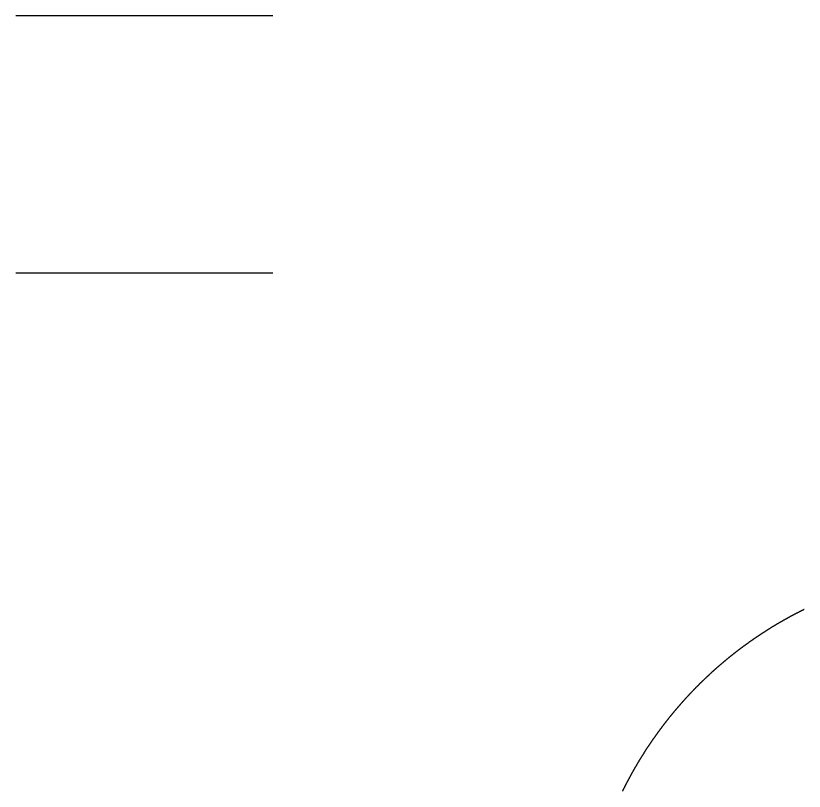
# Model space of a CAD drawing. Header units: millimetres. Extents: x 9 to 153, y 11 to 166.
# Drawn here: x 126.5 to 141.83, y 27.92 to 43 of the extents above; entities that cross this region are included whole.
import ezdxf

# ---------------------------------------------------------------- set-up
doc = ezdxf.new("R2010")
doc.units = ezdxf.units.MM

msp = doc.modelspace()

# ---------------------------------------------------------------- linework, layer by layer
at = {"layer": 'TAB_CUT_CENTER_R1_REF'}
for points in [[(131.5, 42.9999), (126.5, 42.9999)], [(126.5, 38.0001), (131.5, 38.0001)], [(141.830569, 31.454965), (141.829329, 31.454355), (141.823996, 31.45173), (141.818665, 31.4491), (141.813336, 31.446466), (141.808009, 31.443828), (141.802684, 31.441186), (141.797361, 31.43854), (141.792041, 31.43589), (141.786722, 31.433235), (141.781405, 31.430577), (141.77609, 31.427915), (141.770778, 31.425248), (141.765467, 31.422578), (141.760159, 31.419903), (141.754852, 31.417224), (141.749548, 31.414542), (141.744245, 31.411855), (141.738945, 31.409164), (141.733647, 31.406469), (141.728351, 31.40377), (141.723057, 31.401067), (141.717765, 31.398359), (141.712475, 31.395648), (141.707187, 31.392933), (141.701901, 31.390214), (141.696617, 31.38749), (141.691336, 31.384763), (141.686056, 31.382031), (141.680779, 31.379296), (141.675504, 31.376556), (141.67023, 31.373813), (141.664959, 31.371065), (141.65969, 31.368313), (141.654423, 31.365557), (141.649159, 31.362798), (141.643896, 31.360034), (141.638636, 31.357266), (141.633377, 31.354494), (141.628121, 31.351718), (141.622867, 31.348938), (141.617615, 31.346154), (141.612365, 31.343366), (141.607117, 31.340574), (141.601872, 31.337778), (141.596628, 31.334978), (141.591387, 31.332174), (141.586148, 31.329366), (141.580911, 31.326554), (141.575676, 31.323737), (141.570443, 31.320917), (141.565213, 31.318093), (141.559984, 31.315265), (141.554758, 31.312433), (141.549534, 31.309596), (141.544312, 31.306756), (141.539093, 31.303912), (141.533875, 31.301064), (141.52866, 31.298212), (141.523447, 31.295355), (141.518236, 31.292495), (141.513028, 31.289631), (141.507821, 31.286763), (141.502617, 31.28389), (141.497415, 31.281014), (141.492215, 31.278134), (141.487017, 31.27525), (141.481822, 31.272362), (141.476629, 31.26947), (141.471438, 31.266573), (141.466249, 31.263673), (141.461062, 31.260769), (141.455878, 31.257861), (141.450696, 31.254949), (141.445516, 31.252033), (141.440338, 31.249113), (141.435163, 31.246189), (141.42999, 31.243261), (141.424819, 31.240329), (141.41965, 31.237393), (141.414484, 31.234454), (141.40932, 31.23151), (141.404158, 31.228562), (141.398998, 31.22561), (141.393841, 31.222655), (141.388686, 31.219695), (141.383533, 31.216732), (141.378382, 31.213764), (141.373234, 31.210793), (141.368088, 31.207817), (141.362945, 31.204838), (141.357803, 31.201854), (141.352664, 31.198867), (141.347527, 31.195876), (141.342393, 31.192881), (141.33726, 31.189882), (141.33213, 31.186879), (141.327003, 31.183872), (141.321878, 31.180861), (141.316755, 31.177846), (141.311634, 31.174828), (141.306516, 31.171805), (141.301399, 31.168778), (141.296286, 31.165748), (141.291174, 31.162713), (141.286065, 31.159675), (141.280959, 31.156633), (141.275854, 31.153587), (141.270752, 31.150537), (141.265652, 31.147483), (141.260555, 31.144425), (141.25546, 31.141363), (141.250367, 31.138297), (141.245277, 31.135227), (141.240189, 31.132154), (141.235103, 31.129076), (141.23002, 31.125995), (141.224939, 31.12291), (141.219861, 31.119821), (141.214784, 31.116728), (141.209711, 31.113631), (141.204639, 31.11053), (141.19957, 31.107425), (141.194504, 31.104317), (141.189439, 31.101204), (141.184378, 31.098088), (141.179318, 31.094968), (141.174261, 31.091844), (141.169206, 31.088716), (141.164154, 31.085584), (141.159104, 31.082448), (141.154057, 31.079308), (141.149012, 31.076165), (141.143969, 31.073017), (141.138929, 31.069866), (141.133891, 31.066711), (141.128855, 31.063552), (141.123823, 31.060389), (141.118792, 31.057223), (141.113764, 31.054052), (141.108738, 31.050878), (141.103715, 31.0477), (141.098694, 31.044518), (141.093676, 31.041332), (141.08866, 31.038142), (141.083646, 31.034948), (141.078635, 31.031751), (141.073627, 31.028549), (141.068621, 31.025344), (141.063617, 31.022135), (141.058616, 31.018922), (141.053617, 31.015706), (141.048621, 31.012485), (141.043627, 31.009261), (141.038636, 31.006033), (141.033647, 31.002801), (141.028661, 30.999565), (141.023677, 30.996325), (141.018695, 30.993082), (141.013717, 30.989835), (141.00874, 30.986583), (141.003766, 30.983329), (140.998795, 30.98007), (140.993826, 30.976807), (140.98886, 30.973541), (140.983896, 30.970271), (140.978934, 30.966997), (140.973975, 30.963719), (140.969019, 30.960437), (140.964065, 30.957152), (140.959114, 30.953863), (140.954165, 30.95057), (140.949219, 30.947273), (140.944275, 30.943973), (140.939334, 30.940668), (140.934395, 30.93736), (140.929459, 30.934048), (140.924526, 30.930733), (140.919595, 30.927413), (140.914666, 30.92409), (140.90974, 30.920763), (140.904817, 30.917432), (140.899896, 30.914097), (140.894978, 30.910759), (140.890062, 30.907417), (140.885149, 30.904071), (140.880238, 30.900721), (140.87533, 30.897368), (140.870425, 30.894011), (140.865522, 30.89065), (140.860622, 30.887285), (140.855724, 30.883916), (140.850829, 30.880544), (140.845936, 30.877168), (140.841046, 30.873788), (140.836159, 30.870405), (140.831274, 30.867018), (140.826392, 30.863627), (140.821513, 30.860232), (140.816636, 30.856833), (140.811761, 30.853431), (140.80689, 30.850025), (140.802021, 30.846616), (140.797154, 30.843202), (140.79229, 30.839785), (140.787429, 30.836364), (140.78257, 30.832939), (140.777714, 30.829511), (140.772861, 30.826079), (140.76801, 30.822643), (140.763162, 30.819204), (140.758317, 30.815761), (140.753474, 30.812314), (140.748634, 30.808863), (140.743796, 30.805409), (140.738961, 30.801951), (140.734129, 30.798489), (140.7293, 30.795023), (140.724473, 30.791554), (140.719648, 30.788081), (140.714827, 30.784605), (140.710008, 30.781124), (140.705192, 30.77764), (140.700378, 30.774153), (140.695567, 30.770661), (140.690759, 30.767166), (140.685954, 30.763668), (140.681151, 30.760165), (140.676351, 30.756659), (140.671553, 30.753149), (140.666758, 30.749636), (140.661966, 30.746119), (140.657177, 30.742598), (140.65239, 30.739073), (140.647606, 30.735545), (140.642825, 30.732013), (140.638047, 30.728478), (140.633271, 30.724939), (140.628498, 30.721396), (140.623727, 30.717849), (140.61896, 30.714299), (140.614195, 30.710745), (140.609432, 30.707188), (140.604673, 30.703627), (140.599916, 30.700062), (140.595162, 30.696494), (140.590411, 30.692922), (140.585662, 30.689346), (140.580917, 30.685767), (140.576174, 30.682184), (140.571433, 30.678597), (140.566696, 30.675007), (140.561961, 30.671413), (140.557229, 30.667816), (140.5525, 30.664214), (140.547773, 30.66061), (140.543049, 30.657001), (140.538328, 30.653389), (140.53361, 30.649774), (140.528895, 30.646154), (140.524182, 30.642532), (140.519472, 30.638905), (140.514765, 30.635275), (140.510061, 30.631641), (140.505359, 30.628004), (140.500661, 30.624363), (140.495965, 30.620719), (140.491272, 30.617071), (140.486581, 30.613419), (140.481894, 30.609764), (140.477209, 30.606105), (140.472527, 30.602442), (140.467848, 30.598776), (140.463172, 30.595107), (140.458498, 30.591433), (140.453827, 30.587756), (140.44916, 30.584076), (140.444495, 30.580392), (140.439832, 30.576705), (140.435173, 30.573013), (140.430517, 30.569319), (140.425863, 30.56562), (140.421212, 30.561919), (140.416564, 30.558213), (140.411919, 30.554504), (140.407276, 30.550792), (140.402637, 30.547075), (140.398, 30.543356), (140.393367, 30.539633), (140.388736, 30.535906), (140.384108, 30.532176), (140.379482, 30.528442), (140.37486, 30.524704), (140.370241, 30.520963), (140.365624, 30.517219), (140.36101, 30.513471), (140.3564, 30.509719), (140.351792, 30.505964), (140.347187, 30.502205), (140.342584, 30.498443), (140.337985, 30.494678), (140.333389, 30.490908), (140.328795, 30.487136), (140.324204, 30.483359), (140.319617, 30.479579), (140.315032, 30.475796), (140.31045, 30.472009), (140.305871, 30.468219), (140.301295, 30.464425), (140.296722, 30.460628), (140.292151, 30.456827), (140.287584, 30.453023), (140.28302, 30.449215), (140.278458, 30.445403), (140.273899, 30.441588), (140.269344, 30.43777), (140.264791, 30.433948), (140.260241, 30.430123), (140.255694, 30.426294), (140.25115, 30.422462), (140.246609, 30.418626), (140.242071, 30.414787), (140.237536, 30.410944), (140.233004, 30.407098), (140.228475, 30.403248), (140.223949, 30.399395), (140.219425, 30.395538), (140.214905, 30.391678), (140.210388, 30.387814), (140.205873, 30.383947), (140.201362, 30.380077), (140.196853, 30.376203), (140.192348, 30.372325), (140.187845, 30.368444), (140.183346, 30.36456), (140.178849, 30.360672), (140.174355, 30.356781), (140.169865, 30.352886), (140.165377, 30.348988), (140.160893, 30.345086), (140.156411, 30.341181), (140.151932, 30.337273), (140.147457, 30.333361), (140.142984, 30.329446), (140.138514, 30.325527), (140.134048, 30.321605), (140.129584, 30.317679), (140.125124, 30.31375), (140.120666, 30.309818), (140.116211, 30.305882), (140.11176, 30.301943), (140.107311, 30.298), (140.102866, 30.294054), (140.098423, 30.290104), (140.093984, 30.286151), (140.089548, 30.282195), (140.085114, 30.278235), (140.080684, 30.274272), (140.076257, 30.270306), (140.071832, 30.266336), (140.067411, 30.262363), (140.062993, 30.258386), (140.058578, 30.254406), (140.054166, 30.250422), (140.049757, 30.246436), (140.045351, 30.242445), (140.040948, 30.238452), (140.036548, 30.234455), (140.032152, 30.230454), (140.027758, 30.226451), (140.023367, 30.222444), (140.01898, 30.218433), (140.014595, 30.214419), (140.010214, 30.210402), (140.005836, 30.206382), (140.00146, 30.202358), (139.997088, 30.19833), (139.992719, 30.1943), (139.988353, 30.190266), (139.983991, 30.186229), (139.979631, 30.182188), (139.975274, 30.178144), (139.970921, 30.174097), (139.96657, 30.170046), (139.962223, 30.165992), (139.957879, 30.161935), (139.953538, 30.157874), (139.9492, 30.15381), (139.944865, 30.149743), (139.940533, 30.145672), (139.936204, 30.141598), (139.931879, 30.137521), (139.927557, 30.13344), (139.923237, 30.129356), (139.918921, 30.125269), (139.914608, 30.121178), (139.910299, 30.117084), (139.905992, 30.112987), (139.901688, 30.108887), (139.897388, 30.104783), (139.893091, 30.100676), (139.888797, 30.096566), (139.884506, 30.092452), (139.880218, 30.088335), (139.875933, 30.084215), (139.871652, 30.080091), (139.867373, 30.075965), (139.863098, 30.071835), (139.858826, 30.067701), (139.854558, 30.063565), (139.850292, 30.059425), (139.84603, 30.055282), (139.84177, 30.051135), (139.837514, 30.046985), (139.833261, 30.042833), (139.829012, 30.038676), (139.824765, 30.034517), (139.820522, 30.030354), (139.816282, 30.026188), (139.812045, 30.022019), (139.807811, 30.017846), (139.80358, 30.013671), (139.799353, 30.009492), (139.795129, 30.005309), (139.790908, 30.001124), (139.78669, 29.996935), (139.782476, 29.992743), (139.778265, 29.988548), (139.774057, 29.98435), (139.769852, 29.980148), (139.76565, 29.975943), (139.761452, 29.971735), (139.757257, 29.967524), (139.753065, 29.96331), (139.748876, 29.959092), (139.744691, 29.954871), (139.740508, 29.950647), (139.736329, 29.94642), (139.732154, 29.942189), (139.727981, 29.937955), (139.723812, 29.933718), (139.719646, 29.929478), (139.715483, 29.925235), (139.711324, 29.920988), (139.707167, 29.916739), (139.703015, 29.912486), (139.698865, 29.90823), (139.694718, 29.90397), (139.690575, 29.899708), (139.686435, 29.895442), (139.682299, 29.891174), (139.678165, 29.886902), (139.674035, 29.882627), (139.669909, 29.878348), (139.665785, 29.874067), (139.661665, 29.869782), (139.657548, 29.865494), (139.653434, 29.861203), (139.649324, 29.856909), (139.645217, 29.852612), (139.641113, 29.848312), (139.637013, 29.844008), (139.632916, 29.839701), (139.628822, 29.835392), (139.624731, 29.831079), (139.620644, 29.826763), (139.61656, 29.822443), (139.612479, 29.818121), (139.608402, 29.813796), (139.604328, 29.809467), (139.600257, 29.805135), (139.59619, 29.8008), (139.592126, 29.796462), (139.588065, 29.792121), (139.584008, 29.787777), (139.579954, 29.78343), (139.575903, 29.779079), (139.571856, 29.774726), (139.567812, 29.770369), (139.563771, 29.766009), (139.559734, 29.761647), (139.5557, 29.757281), (139.55167, 29.752912), (139.547642, 29.74854), (139.543618, 29.744164), (139.539598, 29.739786), (139.535581, 29.735405), (139.531567, 29.73102), (139.527556, 29.726633), (139.523549, 29.722242), (139.519546, 29.717848), (139.515545, 29.713452), (139.511548, 29.709052), (139.507555, 29.704649), (139.503564, 29.700243), (139.499578, 29.695834), (139.495594, 29.691422), (139.491614, 29.687007), (139.487637, 29.682589), (139.483664, 29.678168), (139.479694, 29.673743), (139.475728, 29.669316), (139.471765, 29.664886), (139.467805, 29.660452), (139.463849, 29.656016), (139.459896, 29.651577), (139.455946, 29.647134), (139.452, 29.642689), (139.448057, 29.63824), (139.444118, 29.633789), (139.440182, 29.629334), (139.43625, 29.624876), (139.432321, 29.620416), (139.428395, 29.615952), (139.424473, 29.611486), (139.420554, 29.607016), (139.416639, 29.602543), (139.412727, 29.598068), (139.408819, 29.593589), (139.404914, 29.589107), (139.401012, 29.584623), (139.397114, 29.580135), (139.393219, 29.575645), (139.389328, 29.571151), (139.38544, 29.566654), (139.381556, 29.562155), (139.377675, 29.557652), (139.373797, 29.553147), (139.369923, 29.548638), (139.366053, 29.544127), (139.362186, 29.539612), (139.358322, 29.535095), (139.354462, 29.530575), (139.350605, 29.526051), (139.346752, 29.521525), (139.342902, 29.516996), (139.339056, 29.512464), (139.335213, 29.507929), (139.331374, 29.503391), (139.327538, 29.49885), (139.323706, 29.494306), (139.319877, 29.489759), (139.316052, 29.485209), (139.31223, 29.480656), (139.308412, 29.476101), (139.304597, 29.471542), (139.300785, 29.46698), (139.296977, 29.462416), (139.293173, 29.457849), (139.289372, 29.453278), (139.285575, 29.448705), (139.281781, 29.444129), (139.277991, 29.43955), (139.274204, 29.434968), (139.270421, 29.430383), (139.266641, 29.425796), (139.262864, 29.421205), (139.259092, 29.416611), (139.255322, 29.412015), (139.251557, 29.407416), (139.247795, 29.402813), (139.244036, 29.398208), (139.240281, 29.3936), (139.236529, 29.38899), (139.232781, 29.384376), (139.229037, 29.379759), (139.225296, 29.37514), (139.221558, 29.370518), (139.217824, 29.365892), (139.214094, 29.361264), (139.210367, 29.356633), (139.206644, 29.352), (139.202925, 29.347363), (139.199208, 29.342724), (139.195496, 29.338081), (139.191787, 29.333436), (139.188081, 29.328788), (139.18438, 29.324137), (139.180681, 29.319483), (139.176987, 29.314827), (139.173295, 29.310168), (139.169608, 29.305505), (139.165924, 29.30084), (139.162244, 29.296173), (139.158567, 29.291502), (139.154893, 29.286828), (139.151224, 29.282152), (139.147558, 29.277473), (139.143895, 29.272791), (139.140236, 29.268106), (139.136581, 29.263419), (139.132929, 29.258728), (139.129281, 29.254035), (139.125637, 29.249339), (139.121996, 29.244641), (139.118359, 29.239939), (139.114725, 29.235235), (139.111095, 29.230528), (139.107468, 29.225818), (139.103846, 29.221105), (139.100226, 29.21639), (139.096611, 29.211672), (139.092999, 29.206951), (139.08939, 29.202227), (139.085786, 29.1975), (139.082184, 29.192771), (139.078587, 29.188039), (139.074993, 29.183304), (139.071403, 29.178567), (139.067816, 29.173826), (139.064233, 29.169083), (139.060654, 29.164338), (139.057078, 29.159589), (139.053506, 29.154838), (139.049938, 29.150084), (139.046373, 29.145327), (139.042812, 29.140568), (139.039255, 29.135805), (139.035701, 29.13104), (139.032151, 29.126273), (139.028604, 29.121502), (139.025061, 29.116729), (139.021522, 29.111953), (139.017987, 29.107175), (139.014455, 29.102394), (139.010927, 29.09761), (139.007402, 29.092823), (139.003881, 29.088034), (139.000364, 29.083242), (138.996851, 29.078447), (138.993341, 29.073649), (138.989835, 29.068849), (138.986332, 29.064046), (138.982834, 29.059241), (138.979339, 29.054433), (138.975847, 29.049622), (138.97236, 29.044808), (138.968876, 29.039992), (138.965395, 29.035173), (138.961919, 29.030352), (138.958446, 29.025527), (138.954977, 29.0207), (138.951511, 29.015871), (138.948049, 29.011039), (138.944591, 29.006204), (138.941137, 29.001366), (138.937686, 28.996526), (138.934239, 28.991683), (138.930796, 28.986838), (138.927357, 28.98199), (138.923921, 28.977139), (138.920489, 28.972286), (138.917061, 28.96743), (138.913636, 28.962571), (138.910215, 28.95771), (138.906798, 28.952846), (138.903384, 28.947979), (138.899975, 28.94311), (138.896569, 28.938239), (138.893167, 28.933364), (138.889768, 28.928487), (138.886373, 28.923608), (138.882982, 28.918726), (138.879595, 28.913841), (138.876212, 28.908954), (138.872832, 28.904064), (138.869456, 28.899171), (138.866084, 28.894276), (138.862715, 28.889378), (138.85935, 28.884478), (138.855989, 28.879575), (138.852632, 28.87467), (138.849279, 28.869762), (138.845929, 28.864851), (138.842583, 28.859938), (138.839241, 28.855022), (138.835903, 28.850104), (138.832568, 28.845183), (138.829237, 28.84026), (138.82591, 28.835334), (138.822587, 28.830405), (138.819267, 28.825474), (138.815952, 28.820541), (138.81264, 28.815605), (138.809332, 28.810666), (138.806027, 28.805725), (138.802727, 28.800781), (138.79943, 28.795835), (138.796137, 28.790886), (138.792848, 28.785935), (138.789563, 28.780981), (138.786281, 28.776025), (138.783003, 28.771066), (138.779729, 28.766104), (138.776459, 28.76114), (138.773193, 28.756174), (138.76993, 28.751205), (138.766671, 28.746234), (138.763417, 28.74126), (138.760165, 28.736283), (138.756918, 28.731305), (138.753675, 28.726323), (138.750435, 28.721339), (138.747199, 28.716353), (138.743967, 28.711364), (138.740739, 28.706373), (138.737515, 28.701379), (138.734294, 28.696383), (138.731078, 28.691384), (138.727865, 28.686383), (138.724656, 28.681379), (138.721451, 28.676373), (138.718249, 28.671365), (138.715052, 28.666354), (138.711858, 28.66134), (138.708668, 28.656324), (138.705482, 28.651306), (138.7023, 28.646285), (138.699122, 28.641262), (138.695948, 28.636236), (138.692777, 28.631208), (138.689611, 28.626177), (138.686448, 28.621145), (138.683289, 28.616109), (138.680134, 28.611071), (138.676983, 28.606031), (138.673835, 28.600988), (138.670692, 28.595943), (138.667552, 28.590896), (138.664416, 28.585846), (138.661284, 28.580794), (138.658156, 28.575739), (138.655032, 28.570682), (138.651912, 28.565622), (138.648796, 28.560561), (138.645683, 28.555496), (138.642575, 28.55043), (138.63947, 28.545361), (138.636369, 28.540289), (138.633272, 28.535216), (138.630179, 28.530139), (138.62709, 28.525061), (138.624005, 28.51998), (138.620924, 28.514897), (138.617846, 28.509811), (138.614773, 28.504723), (138.611703, 28.499633), (138.608637, 28.49454), (138.605575, 28.489445), (138.602517, 28.484348), (138.599463, 28.479248), (138.596413, 28.474146), (138.593367, 28.469041), (138.590325, 28.463935), (138.587287, 28.458826), (138.584252, 28.453714), (138.581222, 28.448601), (138.578195, 28.443484), (138.575172, 28.438366), (138.572154, 28.433245), (138.569139, 28.428122), (138.566128, 28.422997), (138.563121, 28.41787), (138.560118, 28.41274), (138.557119, 28.407607), (138.554124, 28.402473), (138.551133, 28.397336), (138.548146, 28.392197), (138.545162, 28.387055), (138.542183, 28.381912), (138.539207, 28.376766), (138.536236, 28.371618), (138.533268, 28.366467), (138.530305, 28.361314), (138.527345, 28.356159), (138.52439, 28.351002), (138.521438, 28.345842), (138.51849, 28.34068), (138.515546, 28.335516), (138.512607, 28.33035), (138.509671, 28.325181), (138.506739, 28.32001), (138.503811, 28.314837), (138.500887, 28.309662), (138.497967, 28.304484), (138.495051, 28.299304), (138.492139, 28.294122), (138.489231, 28.288938), (138.486327, 28.283751), (138.483427, 28.278562), (138.48053, 28.273371), (138.477638, 28.268178), (138.47475, 28.262983), (138.471866, 28.257785), (138.468986, 28.252585), (138.46611, 28.247383), (138.463237, 28.242179), (138.460369, 28.236972), (138.457505, 28.231764), (138.454645, 28.226553), (138.451788, 28.22134), (138.448936, 28.216125), (138.446088, 28.210907), (138.443244, 28.205688), (138.440404, 28.200466), (138.437567, 28.195242), (138.434735, 28.190016), (138.431907, 28.184787), (138.429083, 28.179557), (138.426263, 28.174324), (138.423446, 28.169089), (138.420634, 28.163852), (138.417826, 28.158613), (138.415022, 28.153372), (138.412222, 28.148128), (138.409426, 28.142883), (138.406634, 28.137635), (138.403846, 28.132385), (138.401062, 28.127133), (138.398282, 28.121879), (138.395506, 28.116623), (138.392734, 28.111364), (138.389966, 28.106104), (138.387202, 28.100841), (138.384443, 28.095577), (138.381687, 28.09031), (138.378935, 28.085041), (138.376187, 28.07977), (138.373444, 28.074496), (138.370704, 28.069221), (138.367969, 28.063944), (138.365237, 28.058664), (138.36251, 28.053383), (138.359786, 28.048099), (138.357067, 28.042813), (138.354352, 28.037525), (138.351641, 28.032235), (138.348933, 28.026943), (138.34623, 28.021649), (138.343531, 28.016353), (138.340836, 28.011055), (138.338145, 28.005755), (138.335458, 28.000452), (138.332776, 27.995148), (138.330097, 27.989841), (138.327422, 27.984533), (138.324752, 27.979222), (138.322085, 27.97391), (138.319423, 27.968595), (138.316765, 27.963278), (138.31411, 27.957959), (138.31146, 27.952639), (138.308814, 27.947316), (138.306172, 27.941991), (138.303534, 27.936664), (138.3009, 27.931335), (138.29827, 27.926004), (138.295645, 27.920671), (138.295035, 27.919431)]]:
    msp.add_lwpolyline(points, dxfattribs=at)

doc.saveas('drawing.dxf')
